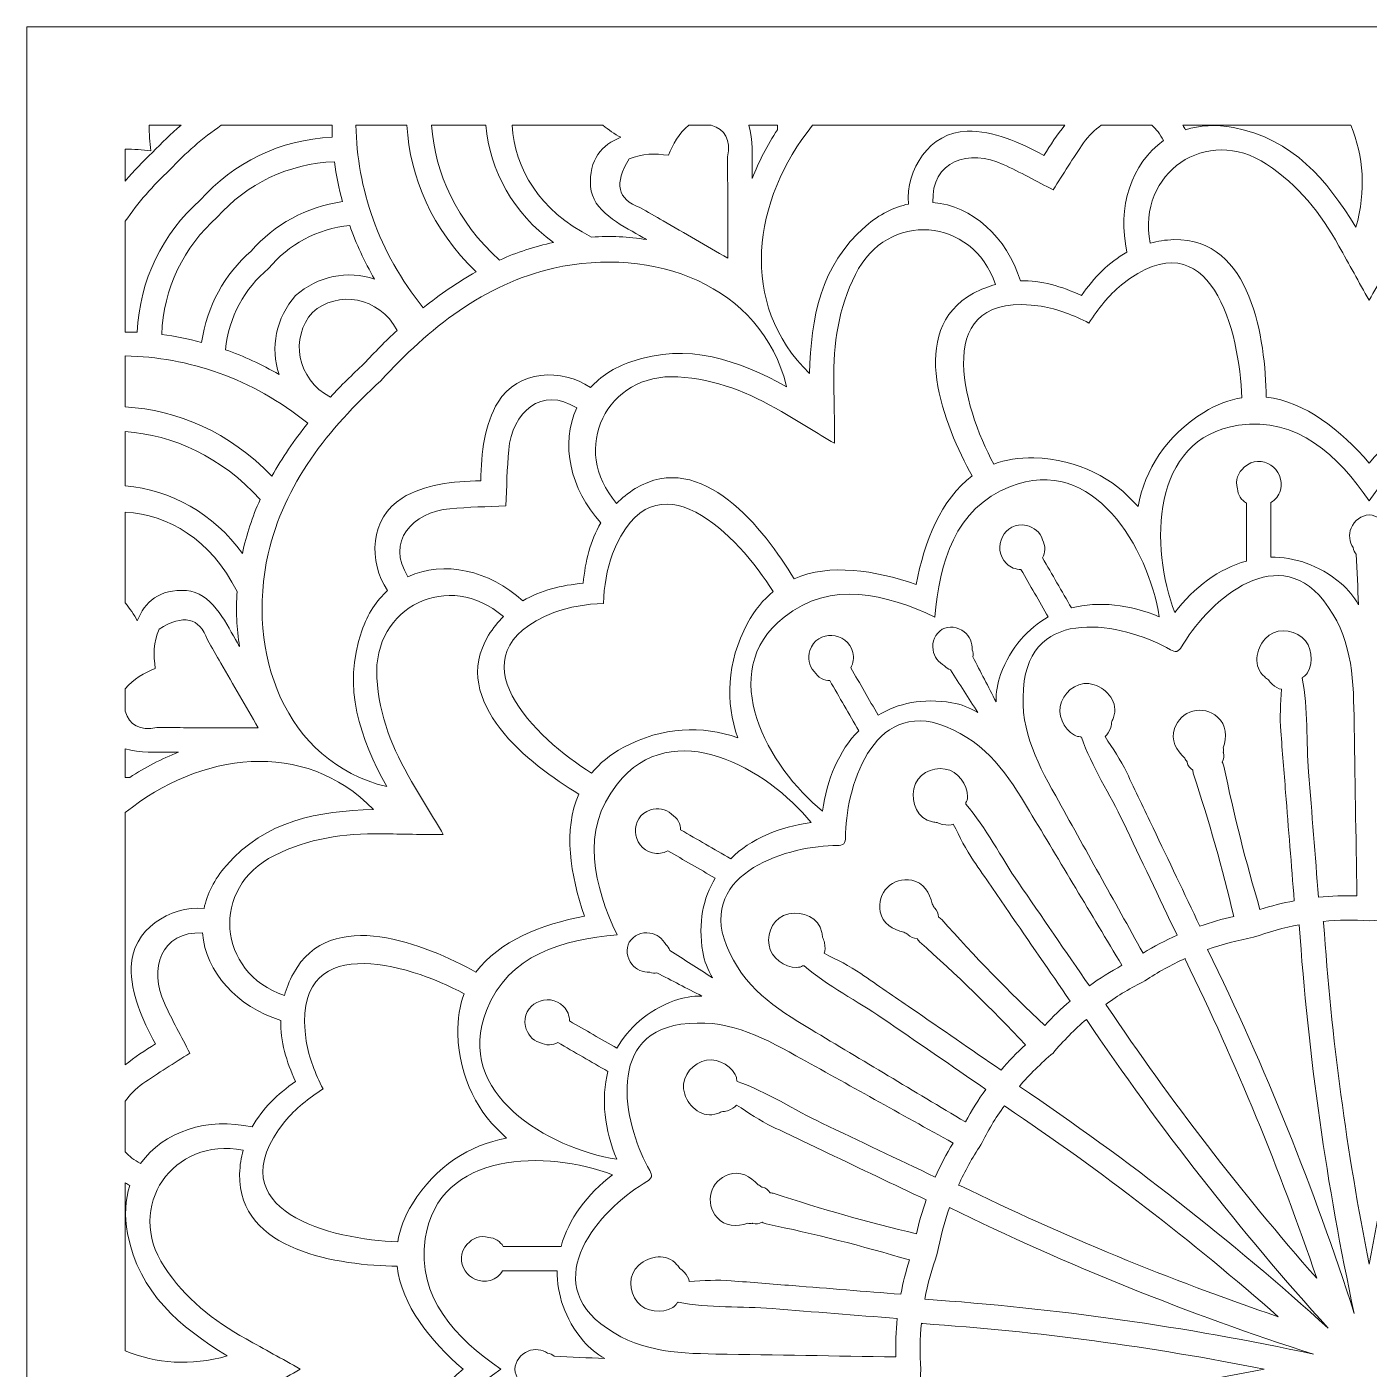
# Model space of a CAD drawing. Extents: x -175 to 692, y -400 to 112.
# Drawn here: x 324.8 to 406.6, y -113.3 to -31.5 of the extents above; entities that cross this region are included whole.
import ezdxf

# ---------------------------------------------------------------- set-up
doc = ezdxf.new("R2010")
doc.units = 0
doc.header["$MEASUREMENT"] = 0
doc.layers.add('Layer 1', color=7, linetype='Continuous', lineweight=0)

msp = doc.modelspace()

# ---------------------------------------------------------------- linework, layer by layer
at = {"layer": 'Layer 1'}
for points, knots in [([(482.316, -31.529), (482.316, -31.529), (479.285, -31.529), (479.285, -31.529), (479.285, -31.529), (468.992, -31.529), (468.992, -31.529), (468.992, -31.529), (467.45, -31.529), (467.45, -31.529), (467.45, -31.529), (464.28, -31.529), (464.28, -31.529), (464.28, -31.529), (462.643, -31.529), (462.643, -31.529), (462.643, -31.529), (459.147, -31.529), (459.147, -31.529), (459.147, -31.529), (456.952, -31.529), (456.952, -31.529), (456.952, -31.529), (444.633, -31.529), (444.633, -31.529), (444.633, -31.529), (442.743, -31.529), (442.743, -31.529), (442.743, -31.529), (439.304, -31.529), (439.304, -31.529), (439.304, -31.529), (437.702, -31.529), (437.702, -31.529), (437.702, -31.529), (434.87, -31.529), (434.87, -31.529), (434.87, -31.529), (430.56, -31.529), (430.56, -31.529), (430.56, -31.529), (413.403, -31.529), (413.403, -31.529), (413.403, -31.529), (410.566, -31.529), (410.566, -31.529), (410.566, -31.529), (410.433, -31.529), (410.433, -31.529), (410.433, -31.529), (408.705, -31.529), (408.705, -31.529), (408.705, -31.529), (404.53, -31.529), (404.53, -31.529), (404.53, -31.529), (402.802, -31.529), (402.802, -31.529), (402.802, -31.529), (402.669, -31.529), (402.669, -31.529), (402.669, -31.529), (399.832, -31.529), (399.832, -31.529), (399.832, -31.529), (382.676, -31.529), (382.676, -31.529), (382.676, -31.529), (378.365, -31.529), (378.365, -31.529), (378.365, -31.529), (375.533, -31.529), (375.533, -31.529), (375.533, -31.529), (373.931, -31.529), (373.931, -31.529), (373.931, -31.529), (370.493, -31.529), (370.493, -31.529), (370.493, -31.529), (368.602, -31.529), (368.602, -31.529), (368.602, -31.529), (356.284, -31.529), (356.284, -31.529), (356.284, -31.529), (354.088, -31.529), (354.088, -31.529), (354.088, -31.529), (350.593, -31.529), (350.593, -31.529), (350.593, -31.529), (348.956, -31.529), (348.956, -31.529), (348.956, -31.529), (345.786, -31.529), (345.786, -31.529), (345.786, -31.529), (344.243, -31.529), (344.243, -31.529), (344.243, -31.529), (333.95, -31.529), (333.95, -31.529), (333.95, -31.529), (330.919, -31.529), (330.919, -31.529), (330.919, -31.529), (324.823, -31.529), (324.823, -31.529), (324.823, -31.529), (324.823, -37.625), (324.823, -37.625), (324.823, -37.625), (324.823, -40.656), (324.823, -40.656), (324.823, -40.656), (324.823, -50.949), (324.823, -50.949), (324.823, -50.949), (324.823, -52.492), (324.823, -52.492), (324.823, -52.492), (324.823, -55.661), (324.823, -55.661), (324.823, -55.661), (324.823, -57.299), (324.823, -57.299), (324.823, -57.299), (324.823, -60.794), (324.823, -60.794), (324.823, -60.794), (324.823, -62.99), (324.823, -62.99), (324.823, -62.99), (324.823, -75.308), (324.823, -75.308), (324.823, -75.308), (324.823, -77.199), (324.823, -77.199), (324.823, -77.199), (324.823, -80.637), (324.823, -80.637), (324.823, -80.637), (324.823, -82.239), (324.823, -82.239), (324.823, -82.239), (324.823, -85.071), (324.823, -85.071), (324.823, -85.071), (324.823, -89.382), (324.823, -89.382), (324.823, -89.382), (324.823, -106.538), (324.823, -106.538), (324.823, -106.538), (324.823, -109.375), (324.823, -109.375), (324.823, -109.375), (324.823, -109.508), (324.823, -109.508), (324.823, -109.508), (324.823, -111.236), (324.823, -111.236), (324.823, -111.236), (324.823, -115.411), (324.823, -115.411), (324.823, -115.411), (324.823, -117.139), (324.823, -117.139), (324.823, -117.139), (324.823, -117.272), (324.823, -117.272), (324.823, -117.272), (324.823, -120.109), (324.823, -120.109), (324.823, -120.109), (324.823, -137.266), (324.823, -137.266), (324.823, -137.266), (324.823, -141.576), (324.823, -141.576), (324.823, -141.576), (324.823, -144.408), (324.823, -144.408), (324.823, -144.408), (324.823, -146.01), (324.823, -146.01), (324.823, -146.01), (324.823, -149.449), (324.823, -149.449), (324.823, -149.449), (324.823, -151.339), (324.823, -151.339), (324.823, -151.339), (324.823, -163.657), (324.823, -163.657), (324.823, -163.657), (324.823, -165.853), (324.823, -165.853), (324.823, -165.853), (324.823, -169.348), (324.823, -169.348), (324.823, -169.348), (324.823, -170.986), (324.823, -170.986), (324.823, -170.986), (324.823, -174.155), (324.823, -174.155), (324.823, -174.155), (324.823, -175.698), (324.823, -175.698), (324.823, -175.698), (324.823, -185.991), (324.823, -185.991), (324.823, -185.991), (324.823, -189.022), (324.823, -189.022), (324.823, -189.022), (324.823, -195.119), (324.823, -195.119), (324.823, -195.119), (330.919, -195.119), (330.919, -195.119), (330.919, -195.119), (333.95, -195.119), (333.95, -195.119), (333.95, -195.119), (344.243, -195.119), (344.243, -195.119), (344.243, -195.119), (345.786, -195.119), (345.786, -195.119), (345.786, -195.119), (348.956, -195.119), (348.956, -195.119), (348.956, -195.119), (350.593, -195.119), (350.593, -195.119), (350.593, -195.119), (354.088, -195.119), (354.088, -195.119), (354.088, -195.119), (356.284, -195.119), (356.284, -195.119), (356.284, -195.119), (368.602, -195.119), (368.602, -195.119), (368.602, -195.119), (370.493, -195.119), (370.493, -195.119), (370.493, -195.119), (373.931, -195.119), (373.931, -195.119), (373.931, -195.119), (375.533, -195.119), (375.533, -195.119), (375.533, -195.119), (378.365, -195.119), (378.365, -195.119), (378.365, -195.119), (382.676, -195.119), (382.676, -195.119), (382.676, -195.119), (399.832, -195.119), (399.832, -195.119), (399.832, -195.119), (402.669, -195.119), (402.669, -195.119), (402.669, -195.119), (402.802, -195.119), (402.802, -195.119), (402.802, -195.119), (404.53, -195.119), (404.53, -195.119), (404.53, -195.119), (408.705, -195.119), (408.705, -195.119), (408.705, -195.119), (410.433, -195.119), (410.433, -195.119), (410.433, -195.119), (410.566, -195.119), (410.566, -195.119), (410.566, -195.119), (413.403, -195.119), (413.403, -195.119), (413.403, -195.119), (430.559, -195.119), (430.559, -195.119), (430.559, -195.119), (434.87, -195.119), (434.87, -195.119), (434.87, -195.119), (437.702, -195.119), (437.702, -195.119), (437.702, -195.119), (439.304, -195.119), (439.304, -195.119), (439.304, -195.119), (442.743, -195.119), (442.743, -195.119), (442.743, -195.119), (444.633, -195.119), (444.633, -195.119), (444.633, -195.119), (456.952, -195.119), (456.952, -195.119), (456.952, -195.119), (459.147, -195.119), (459.147, -195.119), (459.147, -195.119), (462.643, -195.119), (462.643, -195.119), (462.643, -195.119), (464.28, -195.119), (464.28, -195.119), (464.28, -195.119), (467.45, -195.119), (467.45, -195.119), (467.45, -195.119), (468.992, -195.119), (468.992, -195.119), (468.992, -195.119), (479.285, -195.119), (479.285, -195.119), (479.285, -195.119), (482.316, -195.119), (482.316, -195.119), (482.316, -195.119), (488.413, -195.119), (488.413, -195.119), (488.413, -195.119), (488.413, -189.022), (488.413, -189.022), (488.413, -189.022), (488.413, -185.991), (488.413, -185.991), (488.413, -185.991), (488.413, -175.698), (488.413, -175.698), (488.413, -175.698), (488.413, -174.155), (488.413, -174.155), (488.413, -174.155), (488.413, -170.986), (488.413, -170.986), (488.413, -170.986), (488.413, -169.348), (488.413, -169.348), (488.413, -169.348), (488.413, -165.853), (488.413, -165.853), (488.413, -165.853), (488.413, -163.657), (488.413, -163.657), (488.413, -163.657), (488.413, -151.339), (488.413, -151.339), (488.413, -151.339), (488.413, -149.449), (488.413, -149.449), (488.413, -149.449), (488.413, -146.01), (488.413, -146.01), (488.413, -146.01), (488.413, -144.408), (488.413, -144.408), (488.413, -144.408), (488.413, -141.576), (488.413, -141.576), (488.413, -141.576), (488.413, -137.266), (488.413, -137.266), (488.413, -137.266), (488.413, -120.109), (488.413, -120.109), (488.413, -120.109), (488.413, -117.272), (488.413, -117.272), (488.413, -117.272), (488.413, -117.139), (488.413, -117.139), (488.413, -117.139), (488.413, -115.411), (488.413, -115.411), (488.413, -115.411), (488.413, -111.236), (488.413, -111.236), (488.413, -111.236), (488.413, -109.508), (488.413, -109.508), (488.413, -109.508), (488.413, -109.375), (488.413, -109.375), (488.413, -109.375), (488.413, -106.538), (488.413, -106.538), (488.413, -106.538), (488.413, -89.382), (488.413, -89.382), (488.413, -89.382), (488.413, -85.071), (488.413, -85.071), (488.413, -85.071), (488.413, -82.239), (488.413, -82.239), (488.413, -82.239), (488.413, -80.637), (488.413, -80.637), (488.413, -80.637), (488.413, -77.199), (488.413, -77.199), (488.413, -77.199), (488.413, -75.308), (488.413, -75.308), (488.413, -75.308), (488.413, -62.99), (488.413, -62.99), (488.413, -62.99), (488.413, -60.794), (488.413, -60.794), (488.413, -60.794), (488.413, -57.299), (488.413, -57.299), (488.413, -57.299), (488.413, -55.661), (488.413, -55.661), (488.413, -55.661), (488.413, -52.492), (488.413, -52.492), (488.413, -52.492), (488.413, -50.949), (488.413, -50.949), (488.413, -50.949), (488.413, -40.656), (488.413, -40.656), (488.413, -40.656), (488.413, -37.625), (488.413, -37.625), (488.413, -37.625), (488.413, -31.529), (488.413, -31.529), (488.413, -31.529), (482.316, -31.529), (482.316, -31.529)], [0, 0, 0, 0, 1, 1, 1, 2, 2, 2, 3, 3, 3, 4, 4, 4, 5, 5, 5, 6, 6, 6, 7, 7, 7, 8, 8, 8, 9, 9, 9, 10, 10, 10, 11, 11, 11, 12, 12, 12, 13, 13, 13, 14, 14, 14, 15, 15, 15, 16, 16, 16, 17, 17, 17, 18, 18, 18, 19, 19, 19, 20, 20, 20, 21, 21, 21, 22, 22, 22, 23, 23, 23, 24, 24, 24, 25, 25, 25, 26, 26, 26, 27, 27, 27, 28, 28, 28, 29, 29, 29, 30, 30, 30, 31, 31, 31, 32, 32, 32, 33, 33, 33, 34, 34, 34, 35, 35, 35, 36, 36, 36, 37, 37, 37, 38, 38, 38, 39, 39, 39, 40, 40, 40, 41, 41, 41, 42, 42, 42, 43, 43, 43, 44, 44, 44, 45, 45, 45, 46, 46, 46, 47, 47, 47, 48, 48, 48, 49, 49, 49, 50, 50, 50, 51, 51, 51, 52, 52, 52, 53, 53, 53, 54, 54, 54, 55, 55, 55, 56, 56, 56, 57, 57, 57, 58, 58, 58, 59, 59, 59, 60, 60, 60, 61, 61, 61, 62, 62, 62, 63, 63, 63, 64, 64, 64, 65, 65, 65, 66, 66, 66, 67, 67, 67, 68, 68, 68, 69, 69, 69, 70, 70, 70, 71, 71, 71, 72, 72, 72, 73, 73, 73, 74, 74, 74, 75, 75, 75, 76, 76, 76, 77, 77, 77, 78, 78, 78, 79, 79, 79, 80, 80, 80, 81, 81, 81, 82, 82, 82, 83, 83, 83, 84, 84, 84, 85, 85, 85, 86, 86, 86, 87, 87, 87, 88, 88, 88, 89, 89, 89, 90, 90, 90, 91, 91, 91, 92, 92, 92, 93, 93, 93, 94, 94, 94, 95, 95, 95, 96, 96, 96, 97, 97, 97, 98, 98, 98, 99, 99, 99, 100, 100, 100, 101, 101, 101, 102, 102, 102, 103, 103, 103, 104, 104, 104, 105, 105, 105, 106, 106, 106, 107, 107, 107, 108, 108, 108, 109, 109, 109, 110, 110, 110, 111, 111, 111, 112, 112, 112, 113, 113, 113, 114, 114, 114, 115, 115, 115, 116, 116, 116, 117, 117, 117, 118, 118, 118, 119, 119, 119, 120, 120, 120, 121, 121, 121, 122, 122, 122, 123, 123, 123, 124, 124, 124, 125, 125, 125, 126, 126, 126, 127, 127, 127, 128, 128, 128, 129, 129, 129, 130, 130, 130, 131, 131, 131, 132, 132, 132, 133, 133, 133, 134, 134, 134, 135, 135, 135, 136, 136, 136, 137, 137, 137, 138, 138, 138, 139, 139, 139, 140, 140, 140, 141, 141, 141, 142, 142, 142, 143, 143, 143, 144, 144, 144, 145, 145, 145, 146, 146, 146, 147, 147, 147, 148, 148, 148, 148]), ([(332.38, -39.086), (332.38, -39.086), (332.38, -39.086), (332.38, -39.086), (332.307, -38.56), (332.275, -38.041), (332.272, -37.529), (332.272, -37.529), (334.219, -37.529), (334.219, -37.529), (333.611, -38.047), (333.024, -38.591), (332.481, -39.186), (331.885, -39.73), (331.341, -40.317), (330.823, -40.925), (330.823, -40.925), (330.823, -38.978), (330.823, -38.978), (331.335, -38.981), (331.854, -39.013), (332.38, -39.086)], [0, 0, 0, 0, 1, 1, 1, 2, 2, 2, 3, 3, 3, 4, 4, 4, 5, 5, 5, 6, 6, 6, 7, 7, 7, 7]), ([(330.823, -43.379), (331.599, -42.238), (332.505, -41.187), (333.542, -40.248), (333.542, -40.248), (333.542, -40.248), (333.542, -40.248), (334.481, -39.211), (335.532, -38.305), (336.673, -37.529), (336.673, -37.529), (343.425, -37.529), (343.425, -37.529), (343.43, -37.772), (343.42, -38.014), (343.433, -38.258), (340.251, -38.397), (337.399, -39.806), (335.387, -42.093), (333.1, -44.105), (331.691, -46.957), (331.552, -50.139), (331.308, -50.126), (331.066, -50.136), (330.823, -50.131), (330.823, -50.131), (330.823, -43.379), (330.823, -43.379)], [0, 0, 0, 0, 1, 1, 1, 2, 2, 2, 3, 3, 3, 4, 4, 4, 5, 5, 5, 6, 6, 6, 7, 7, 7, 8, 8, 8, 9, 9, 9, 9]), ([(347.979, -37.529), (348.176, -40.694), (349.5, -43.866), (352.2, -46.456), (351.072, -47.083), (350.003, -47.827), (348.982, -48.648), (346.235, -45.253), (344.943, -41.357), (344.874, -37.529), (344.874, -37.529), (347.979, -37.529), (347.979, -37.529)], [0, 0, 0, 0, 1, 1, 1, 2, 2, 2, 3, 3, 3, 4, 4, 4, 4]), ([(352.788, -37.529), (353.039, -40.317), (354.465, -42.892), (356.907, -44.663), (355.768, -44.91), (354.675, -45.273), (353.63, -45.743), (351, -43.374), (349.703, -40.446), (349.486, -37.529), (349.486, -37.529), (352.788, -37.529), (352.788, -37.529)], [0, 0, 0, 0, 1, 1, 1, 2, 2, 2, 3, 3, 3, 4, 4, 4, 4]), ([(359.931, -37.529), (360.267, -37.809), (360.625, -38.059), (361.021, -38.257), (359.873, -38.703), (359.058, -39.604), (359.173, -41.259), (359.276, -42.752), (361.036, -43.597), (362.147, -44.239), (362.291, -44.323), (362.436, -44.406), (362.58, -44.49), (361.489, -44.315), (360.366, -44.267), (359.239, -44.335), (356.012, -42.719), (354.568, -40.144), (354.393, -37.529), (354.393, -37.529), (359.931, -37.529), (359.931, -37.529)], [0, 0, 0, 0, 1, 1, 1, 2, 2, 2, 3, 3, 3, 4, 4, 4, 5, 5, 5, 6, 6, 6, 7, 7, 7, 7]), ([(363.913, -39.357), (363.913, -39.357), (363.913, -39.357), (363.913, -39.357), (364.19, -38.666), (364.548, -38.031), (365.158, -37.529), (365.158, -37.529), (366.528, -37.529), (366.528, -37.529), (367.382, -37.781), (367.721, -38.414), (367.527, -39.441), (367.527, -39.987), (367.527, -40.534), (367.528, -41.08), (367.529, -42.595), (367.53, -44.109), (367.531, -45.624), (366.22, -44.865), (364.909, -44.107), (363.598, -43.349), (363.125, -43.076), (362.652, -42.802), (362.179, -42.528), (360.809, -42.049), (360.592, -41.067), (361.527, -39.581), (362.33, -39.228), (363.116, -39.243), (363.913, -39.357)], [0, 0, 0, 0, 1, 1, 1, 2, 2, 2, 3, 3, 3, 4, 4, 4, 5, 5, 5, 6, 6, 6, 7, 7, 7, 8, 8, 8, 9, 9, 9, 10, 10, 10, 10]), ([(388.077, -37.529), (387.613, -38.098), (387.193, -38.724), (386.801, -39.368), (386.801, -39.368), (386.801, -39.368), (386.801, -39.368), (385.297, -38.545), (383.714, -37.849), (382.123, -37.887), (379.822, -37.941), (378.382, -40.231), (378.543, -42.324), (377.668, -42.517), (376.785, -42.942), (375.943, -43.672), (373.158, -46.084), (372.611, -49.286), (372.521, -52.652), (368.136, -48.427), (369.054, -42.046), (372.696, -37.529), (372.696, -37.529), (388.077, -37.529), (388.077, -37.529)], [0, 0, 0, 0, 1, 1, 1, 2, 2, 2, 3, 3, 3, 4, 4, 4, 5, 5, 5, 6, 6, 6, 7, 7, 7, 8, 8, 8, 8]), ([(370.562, -37.798), (369.939, -38.74), (369.419, -39.737), (369.025, -40.769), (369.024, -40.602), (369.024, -40.435), (369.024, -40.268), (369.024, -39.47), (369.08, -38.414), (368.824, -37.529), (368.824, -37.529), (370.561, -37.529), (370.561, -37.529), (370.557, -37.621), (370.567, -37.704), (370.562, -37.798)], [0, 0, 0, 0, 1, 1, 1, 2, 2, 2, 3, 3, 3, 4, 4, 4, 5, 5, 5, 5]), ([(387.363, -41.466), (387.966, -40.497), (388.571, -39.53), (389.22, -38.598), (389.525, -38.16), (389.891, -37.8), (390.286, -37.529), (390.286, -37.529), (393.377, -37.529), (393.377, -37.529), (393.643, -37.76), (393.885, -38.065), (394.087, -38.459), (392.126, -39.833), (391.251, -42.556), (391.86, -45.255), (390.74, -45.876), (389.863, -46.817), (389.087, -47.899), (389.087, -47.899), (389.087, -47.899), (389.087, -47.899), (387.875, -47.35), (386.644, -46.973), (385.364, -46.996), (384.542, -44.354), (382.423, -42.433), (380.037, -42.224), (379.911, -39.696), (382.257, -38.94), (384.321, -39.91), (385.35, -40.394), (386.358, -40.93), (387.364, -41.468), (387.364, -41.468), (387.363, -41.466), (387.363, -41.466)], [0, 0, 0, 0, 1, 1, 1, 2, 2, 2, 3, 3, 3, 4, 4, 4, 5, 5, 5, 6, 6, 6, 7, 7, 7, 8, 8, 8, 9, 9, 9, 10, 10, 10, 11, 11, 11, 12, 12, 12, 12]), ([(419.957, -44.701), (419.51, -44.589), (419.039, -44.509), (418.517, -44.496), (413.774, -44.378), (412.95, -50.61), (412.884, -54.095), (410.516, -54.361), (408.362, -56.098), (406.618, -58.113), (404.873, -56.098), (402.72, -54.361), (400.351, -54.095), (400.285, -50.61), (399.462, -44.378), (394.719, -44.496), (394.197, -44.509), (393.726, -44.589), (393.279, -44.701), (392.44, -40.424), (396.722, -37.486), (400.372, -39.897), (402.296, -41.168), (403.66, -42.886), (404.778, -44.886), (405.398, -45.994), (405.989, -47.1), (406.618, -48.176), (407.246, -47.1), (407.838, -45.994), (408.457, -44.886), (409.575, -42.886), (410.939, -41.168), (412.863, -39.897), (416.514, -37.486), (420.796, -40.424), (419.957, -44.701)], [0, 0, 0, 0, 1, 1, 1, 2, 2, 2, 3, 3, 3, 4, 4, 4, 5, 5, 5, 6, 6, 6, 7, 7, 7, 8, 8, 8, 9, 9, 9, 10, 10, 10, 11, 11, 11, 12, 12, 12, 12]), ([(405.502, -37.529), (406.266, -39.407), (406.453, -41.514), (405.811, -43.739), (404.05, -40.867), (401.977, -38.363), (398.357, -37.666), (397.262, -37.455), (396.286, -37.528), (395.431, -37.799), (395.386, -37.704), (395.321, -37.62), (395.269, -37.529), (395.269, -37.529), (405.502, -37.529), (405.502, -37.529)], [0, 0, 0, 0, 1, 1, 1, 2, 2, 2, 3, 3, 3, 4, 4, 4, 5, 5, 5, 5]), ([(336.43, -43.136), (336.43, -43.136), (336.43, -43.136), (336.43, -43.136), (338.202, -41.092), (340.763, -39.856), (343.569, -39.75), (343.677, -40.561), (343.841, -41.37), (344.055, -42.175), (341.849, -42.492), (339.893, -43.58), (338.492, -45.198), (336.874, -46.599), (335.787, -48.555), (335.469, -50.76), (334.665, -50.547), (333.855, -50.383), (333.044, -50.275), (333.15, -47.469), (334.386, -44.908), (336.43, -43.136)], [0, 0, 0, 0, 1, 1, 1, 2, 2, 2, 3, 3, 3, 4, 4, 4, 5, 5, 5, 6, 6, 6, 7, 7, 7, 7]), ([(373.992, -53.135), (373.96, -50.844), (374.282, -48.675), (375.313, -46.612), (377.269, -42.698), (382.446, -43.102), (383.858, -47.225), (383.415, -47.352), (382.967, -47.518), (382.508, -47.767), (378.342, -50.037), (380.745, -55.846), (382.43, -58.896), (380.512, -60.311), (379.515, -62.892), (379.013, -65.51), (376.495, -64.637), (373.762, -64.21), (371.578, -65.162), (369.777, -62.177), (365.944, -57.195), (361.899, -59.666), (361.453, -59.939), (361.086, -60.244), (360.755, -60.564), (357.889, -57.28), (360.129, -52.594), (364.496, -52.857), (366.798, -52.996), (368.838, -53.802), (370.806, -54.974), (371.896, -55.624), (372.962, -56.286), (374.044, -56.904), (374.05, -55.658), (374.009, -54.404), (373.992, -53.135)], [0, 0, 0, 0, 1, 1, 1, 2, 2, 2, 3, 3, 3, 4, 4, 4, 5, 5, 5, 6, 6, 6, 7, 7, 7, 8, 8, 8, 9, 9, 9, 10, 10, 10, 11, 11, 11, 12, 12, 12, 12]), ([(396.541, -55.02), (394.208, -56.468), (392.968, -58.506), (392.534, -60.763), (391.03, -59.025), (388.937, -57.88), (386.192, -57.793), (385.27, -57.764), (384.46, -57.907), (383.744, -58.179), (381.87, -54.713), (379.763, -47.506), (386.64, -48.558), (387.658, -48.713), (388.61, -49.104), (389.538, -49.582), (389.538, -49.582), (389.54, -49.59), (389.54, -49.59), (390.106, -48.711), (390.731, -47.891), (391.536, -47.246), (396.966, -42.897), (398.744, -50.192), (398.855, -54.13), (398.098, -54.253), (397.325, -54.533), (396.541, -55.02)], [0, 0, 0, 0, 1, 1, 1, 2, 2, 2, 3, 3, 3, 4, 4, 4, 5, 5, 5, 6, 6, 6, 7, 7, 7, 8, 8, 8, 9, 9, 9, 9]), ([(340.201, -52.713), (339.13, -52.101), (338.034, -51.595), (336.918, -51.203), (337.123, -49.219), (338.089, -47.473), (339.55, -46.256), (339.55, -46.256), (339.55, -46.256), (339.55, -46.256), (340.767, -44.795), (342.513, -43.829), (344.498, -43.624), (344.889, -44.739), (345.395, -45.836), (346.008, -46.907), (344.386, -46.344), (342.525, -46.715), (341.203, -47.909), (340.01, -49.231), (339.638, -51.091), (340.201, -52.713)], [0, 0, 0, 0, 1, 1, 1, 2, 2, 2, 3, 3, 3, 4, 4, 4, 5, 5, 5, 6, 6, 6, 7, 7, 7, 7]), ([(346.392, -53.098), (349.295, -49.91), (352.722, -47.187), (356.926, -46.238), (362.949, -44.879), (369.569, -47.2), (371.123, -53.459), (368.163, -51.855), (365.117, -50.727), (361.635, -51.933), (360.582, -52.297), (359.772, -52.849), (359.168, -53.51), (357.436, -52.324), (354.733, -52.426), (353.535, -54.392), (352.707, -55.751), (352.518, -57.47), (352.479, -59.184), (350.764, -59.224), (349.045, -59.413), (347.686, -60.241), (345.721, -61.439), (345.618, -64.142), (346.805, -65.873), (346.143, -66.478), (345.591, -67.288), (345.227, -68.341), (344.021, -71.823), (345.149, -74.869), (346.754, -77.829), (340.495, -76.275), (338.173, -69.655), (339.532, -63.632), (340.481, -59.428), (343.204, -56.001), (346.392, -53.098)], [0, 0, 0, 0, 1, 1, 1, 2, 2, 2, 3, 3, 3, 4, 4, 4, 5, 5, 5, 6, 6, 6, 7, 7, 7, 8, 8, 8, 9, 9, 9, 10, 10, 10, 11, 11, 11, 12, 12, 12, 12]), ([(342.222, -48.928), (343.751, -47.568), (346.304, -47.958), (347.38, -50.026), (346.68, -50.676), (346.008, -51.36), (345.359, -52.065), (345.359, -52.065), (345.359, -52.065), (345.359, -52.065), (344.655, -52.714), (343.97, -53.386), (343.32, -54.085), (341.252, -53.01), (340.862, -50.457), (342.222, -48.928)], [0, 0, 0, 0, 1, 1, 1, 2, 2, 2, 3, 3, 3, 4, 4, 4, 5, 5, 5, 5]), ([(341.942, -55.688), (341.121, -56.709), (340.377, -57.778), (339.751, -58.906), (337.16, -56.206), (333.988, -54.882), (330.823, -54.685), (330.823, -54.685), (330.823, -51.58), (330.823, -51.58), (334.651, -51.649), (338.547, -52.941), (341.942, -55.688)], [0, 0, 0, 0, 1, 1, 1, 2, 2, 2, 3, 3, 3, 4, 4, 4, 4]), ([(359.803, -61.754), (359.143, -62.851), (358.854, -64.105), (358.723, -65.429), (357.399, -65.56), (356.145, -65.849), (355.048, -66.509), (353.015, -64.632), (350.219, -64.028), (348.048, -65.039), (346.675, -62.914), (348.329, -61.086), (350.602, -60.894), (351.734, -60.798), (352.875, -60.759), (354.016, -60.722), (354.016, -60.722), (354.016, -60.722), (354.016, -60.722), (354.053, -59.581), (354.093, -58.44), (354.188, -57.308), (354.38, -55.035), (356.208, -53.381), (358.333, -54.754), (357.322, -56.925), (357.926, -59.721), (359.803, -61.754)], [0, 0, 0, 0, 1, 1, 1, 2, 2, 2, 3, 3, 3, 4, 4, 4, 5, 5, 5, 6, 6, 6, 7, 7, 7, 8, 8, 8, 9, 9, 9, 9]), ([(414.579, -55.809), (419.969, -56.607), (419.973, -63.262), (418.461, -67.225), (417.281, -65.677), (415.76, -64.541), (414.101, -64.078), (414.101, -62.903), (414.101, -61.729), (414.101, -60.554), (414.242, -60.464), (414.373, -60.353), (414.474, -60.196), (414.582, -60.028), (414.627, -59.85), (414.645, -59.671), (414.812, -59.165), (414.589, -58.688), (414.238, -58.364), (413.217, -57.421), (411.672, -58.484), (412.025, -59.769), (412.115, -60.098), (412.335, -60.348), (412.604, -60.519), (412.604, -61.631), (412.604, -62.742), (412.604, -63.854), (411.19, -63.823), (409.728, -64.293), (408.329, -65.444), (407.888, -65.807), (407.544, -66.258), (407.263, -66.756), (407.309, -65.722), (407.356, -64.688), (407.402, -63.655), (407.5, -63.551), (407.562, -63.42), (407.591, -63.264), (407.812, -62.917), (407.875, -62.47), (407.718, -62.077), (407.525, -61.594), (407.092, -61.296), (406.618, -61.267), (406.143, -61.296), (405.711, -61.594), (405.518, -62.077), (405.36, -62.47), (405.423, -62.917), (405.644, -63.264), (405.673, -63.42), (405.735, -63.551), (405.833, -63.655), (405.88, -64.688), (405.926, -65.722), (405.973, -66.756), (405.691, -66.258), (405.348, -65.807), (404.907, -65.444), (403.508, -64.293), (402.045, -63.823), (400.631, -63.854), (400.631, -62.742), (400.631, -61.631), (400.631, -60.519), (400.9, -60.348), (401.12, -60.098), (401.211, -59.769), (401.563, -58.484), (400.018, -57.421), (398.998, -58.364), (398.646, -58.688), (398.423, -59.165), (398.59, -59.671), (398.609, -59.85), (398.653, -60.028), (398.762, -60.196), (398.863, -60.353), (398.994, -60.464), (399.134, -60.554), (399.134, -61.729), (399.134, -62.903), (399.134, -64.078), (397.476, -64.541), (395.954, -65.677), (394.774, -67.225), (393.262, -63.262), (393.266, -56.607), (398.657, -55.809), (402.278, -55.273), (404.728, -57.688), (406.618, -60.409), (408.507, -57.688), (410.957, -55.273), (414.579, -55.809)], [0, 0, 0, 0, 1, 1, 1, 2, 2, 2, 3, 3, 3, 4, 4, 4, 5, 5, 5, 6, 6, 6, 7, 7, 7, 8, 8, 8, 9, 9, 9, 10, 10, 10, 11, 11, 11, 12, 12, 12, 13, 13, 13, 14, 14, 14, 15, 15, 15, 16, 16, 16, 17, 17, 17, 18, 18, 18, 19, 19, 19, 20, 20, 20, 21, 21, 21, 22, 22, 22, 23, 23, 23, 24, 24, 24, 25, 25, 25, 26, 26, 26, 27, 27, 27, 28, 28, 28, 29, 29, 29, 30, 30, 30, 31, 31, 31, 32, 32, 32, 32]), ([(330.823, -56.192), (333.74, -56.409), (336.668, -57.705), (339.037, -60.336), (338.567, -61.381), (338.204, -62.474), (337.957, -63.613), (336.187, -61.171), (333.611, -59.745), (330.823, -59.494), (330.823, -59.494), (330.823, -56.192), (330.823, -56.192)], [0, 0, 0, 0, 1, 1, 1, 2, 2, 2, 3, 3, 3, 4, 4, 4, 4]), ([(368.739, -67.87), (367.443, -70.29), (367.388, -72.675), (368.141, -74.847), (365.969, -74.094), (363.584, -74.149), (361.164, -75.445), (360.35, -75.881), (359.721, -76.41), (359.236, -77.004), (355.881, -74.939), (350.453, -69.751), (356.934, -67.224), (357.893, -66.849), (358.913, -66.712), (359.956, -66.661), (360.006, -65.619), (360.143, -64.599), (360.518, -63.639), (363.046, -57.158), (368.233, -62.587), (370.298, -65.942), (369.704, -66.426), (369.175, -67.056), (368.739, -67.87)], [0, 0, 0, 0, 1, 1, 1, 2, 2, 2, 3, 3, 3, 4, 4, 4, 5, 5, 5, 6, 6, 6, 7, 7, 7, 8, 8, 8, 8]), ([(384.755, -59.534), (389.822, -57.53), (393.155, -63.292), (393.828, -67.48), (392.031, -66.729), (390.144, -66.505), (388.476, -66.934), (387.888, -65.917), (387.301, -64.9), (386.714, -63.882), (386.791, -63.734), (386.849, -63.573), (386.858, -63.386), (386.869, -63.161), (386.805, -62.965), (386.713, -62.786), (386.582, -62.307), (386.183, -62.017), (385.737, -61.917), (384.382, -61.611), (383.576, -63.304), (384.523, -64.24), (384.766, -64.48), (385.081, -64.586), (385.4, -64.6), (385.956, -65.563), (386.512, -66.525), (387.067, -67.488), (385.827, -68.168), (384.796, -69.307), (384.16, -71.003), (383.96, -71.534), (383.882, -72.092), (383.886, -72.66), (383.412, -71.746), (382.937, -70.831), (382.463, -69.917), (382.495, -69.778), (382.484, -69.634), (382.431, -69.484), (382.449, -69.073), (382.28, -68.654), (381.947, -68.392), (381.538, -68.071), (381.015, -68.029), (380.589, -68.241), (380.193, -68.503), (379.967, -68.978), (380.041, -69.492), (380.102, -69.912), (380.38, -70.268), (380.745, -70.457), (380.848, -70.578), (380.967, -70.66), (381.104, -70.702), (381.659, -71.57), (382.213, -72.438), (382.768, -73.306), (382.278, -73.019), (381.756, -72.807), (381.196, -72.714), (379.409, -72.417), (377.907, -72.741), (376.698, -73.475), (376.142, -72.512), (375.587, -71.549), (375.031, -70.587), (375.178, -70.304), (375.244, -69.978), (375.158, -69.647), (374.821, -68.359), (372.951, -68.211), (372.539, -69.537), (372.403, -69.973), (372.454, -70.464), (372.803, -70.817), (372.912, -70.986), (373.05, -71.139), (373.25, -71.242), (373.417, -71.328), (373.585, -71.358), (373.752, -71.366), (374.339, -72.383), (374.927, -73.4), (375.514, -74.417), (374.309, -75.648), (373.559, -77.394), (373.311, -79.325), (370.021, -76.649), (366.697, -70.881), (370.966, -67.495), (373.834, -65.22), (377.163, -66.087), (380.16, -67.498), (380.437, -64.197), (381.35, -60.881), (384.755, -59.534)], [0, 0, 0, 0, 1, 1, 1, 2, 2, 2, 3, 3, 3, 4, 4, 4, 5, 5, 5, 6, 6, 6, 7, 7, 7, 8, 8, 8, 9, 9, 9, 10, 10, 10, 11, 11, 11, 12, 12, 12, 13, 13, 13, 14, 14, 14, 15, 15, 15, 16, 16, 16, 17, 17, 17, 18, 18, 18, 19, 19, 19, 20, 20, 20, 21, 21, 21, 22, 22, 22, 23, 23, 23, 24, 24, 24, 25, 25, 25, 26, 26, 26, 27, 27, 27, 28, 28, 28, 29, 29, 29, 30, 30, 30, 31, 31, 31, 32, 32, 32, 32]), ([(337.629, -65.944), (337.561, -67.072), (337.609, -68.195), (337.784, -69.286), (337.7, -69.142), (337.617, -68.997), (337.533, -68.853), (336.891, -67.742), (336.046, -65.982), (334.553, -65.879), (332.898, -65.764), (331.997, -66.578), (331.552, -67.727), (331.353, -67.331), (331.103, -66.973), (330.823, -66.637), (330.823, -66.637), (330.823, -61.099), (330.823, -61.099), (333.438, -61.274), (336.013, -62.718), (337.629, -65.944)], [0, 0, 0, 0, 1, 1, 1, 2, 2, 2, 3, 3, 3, 4, 4, 4, 5, 5, 5, 6, 6, 6, 7, 7, 7, 7]), ([(403.532, -84.57), (403.33, -82.025), (403.128, -79.481), (402.926, -76.936), (402.786, -75.166), (402.904, -73.046), (402.544, -71.213), (402.563, -71.189), (402.584, -71.167), (402.599, -71.142), (402.694, -71.084), (402.782, -71.006), (402.853, -70.89), (403.246, -70.241), (403.15, -69.23), (402.529, -68.735), (401.863, -68.205), (400.888, -68.147), (400.275, -68.826), (399.701, -69.462), (399.532, -70.525), (400.253, -71.142), (400.326, -71.204), (400.402, -71.261), (400.481, -71.313), (400.548, -71.406), (400.616, -71.499), (400.706, -71.583), (400.901, -71.766), (401.093, -71.861), (401.278, -71.896), (401.23, -72.751), (401.166, -73.621), (401.232, -74.445), (401.331, -75.691), (401.429, -76.936), (401.528, -78.182), (401.703, -80.384), (401.878, -82.586), (402.052, -84.787), (401.351, -84.918), (400.656, -85.095), (399.965, -85.307), (399.104, -82.428), (398.368, -79.519), (397.763, -76.575), (397.743, -76.482), (397.704, -76.411), (397.663, -76.344), (397.76, -76.164), (397.794, -75.945), (397.744, -75.762), (397.74, -75.749), (397.731, -75.741), (397.727, -75.729), (397.736, -75.637), (397.736, -75.546), (397.731, -75.455), (397.942, -74.812), (397.92, -74.049), (397.383, -73.588), (396.943, -73.211), (396.389, -73.086), (395.873, -73.226), (395.357, -73.362), (394.94, -73.748), (394.748, -74.294), (394.513, -74.961), (394.875, -75.634), (395.38, -76.085), (395.421, -76.167), (395.466, -76.246), (395.52, -76.32), (395.522, -76.333), (395.518, -76.344), (395.522, -76.358), (395.57, -76.541), (395.708, -76.715), (395.883, -76.822), (395.882, -76.901), (395.882, -76.981), (395.912, -77.071), (396.86, -79.924), (397.677, -82.81), (398.371, -85.734), (397.667, -85.896), (396.976, -86.09), (396.303, -86.328), (395.354, -84.334), (394.404, -82.339), (393.454, -80.345), (392.917, -79.217), (392.38, -78.089), (391.843, -76.961), (391.488, -76.215), (390.995, -75.493), (390.527, -74.778), (390.669, -74.655), (390.789, -74.476), (390.867, -74.219), (390.905, -74.095), (390.925, -73.972), (390.936, -73.852), (390.974, -73.774), (391.009, -73.694), (391.039, -73.611), (391.355, -72.716), (390.677, -71.88), (389.862, -71.616), (388.991, -71.335), (388.176, -71.872), (387.864, -72.665), (387.574, -73.404), (387.996, -74.327), (388.661, -74.693), (388.78, -74.758), (388.896, -74.782), (389.007, -74.784), (389.033, -74.798), (389.062, -74.807), (389.09, -74.818), (389.695, -76.585), (390.858, -78.362), (391.621, -79.966), (392.719, -82.27), (393.816, -84.575), (394.913, -86.879), (394.201, -87.197), (393.512, -87.567), (392.84, -87.973), (391.065, -84.779), (389.29, -81.585), (387.515, -78.391), (386.274, -76.16), (385.216, -74.089), (385.605, -71.39), (386.298, -66.59), (392.095, -68.059), (394.509, -69.491), (394.645, -69.572), (394.774, -69.591), (394.899, -69.587), (395.008, -69.529), (395.111, -69.447), (395.188, -69.31), (396.562, -66.862), (400.849, -62.692), (403.848, -66.502), (405.535, -68.644), (405.654, -70.967), (405.695, -73.52), (405.755, -77.173), (405.814, -80.827), (405.874, -84.48), (405.089, -84.465), (404.308, -84.489), (403.532, -84.57)], [0, 0, 0, 0, 1, 1, 1, 2, 2, 2, 3, 3, 3, 4, 4, 4, 5, 5, 5, 6, 6, 6, 7, 7, 7, 8, 8, 8, 9, 9, 9, 10, 10, 10, 11, 11, 11, 12, 12, 12, 13, 13, 13, 14, 14, 14, 15, 15, 15, 16, 16, 16, 17, 17, 17, 18, 18, 18, 19, 19, 19, 20, 20, 20, 21, 21, 21, 22, 22, 22, 23, 23, 23, 24, 24, 24, 25, 25, 25, 26, 26, 26, 27, 27, 27, 28, 28, 28, 29, 29, 29, 30, 30, 30, 31, 31, 31, 32, 32, 32, 33, 33, 33, 34, 34, 34, 35, 35, 35, 36, 36, 36, 37, 37, 37, 38, 38, 38, 39, 39, 39, 40, 40, 40, 41, 41, 41, 42, 42, 42, 43, 43, 43, 44, 44, 44, 45, 45, 45, 46, 46, 46, 47, 47, 47, 48, 48, 48, 49, 49, 49, 50, 50, 50, 51, 51, 51, 52, 52, 52, 52]), ([(348.268, -77.512), (347.096, -75.544), (346.29, -73.504), (346.151, -71.201), (345.888, -66.835), (350.574, -64.595), (353.858, -67.46), (353.538, -67.792), (353.233, -68.159), (352.96, -68.605), (350.489, -72.65), (355.471, -76.483), (358.456, -78.284), (357.504, -80.468), (357.931, -83.201), (358.804, -85.718), (356.186, -86.221), (353.605, -87.218), (352.191, -89.136), (349.14, -87.451), (343.331, -85.048), (341.062, -89.214), (340.812, -89.673), (340.646, -90.121), (340.519, -90.564), (336.396, -89.152), (335.993, -83.975), (339.906, -82.019), (341.969, -80.988), (344.138, -80.666), (346.429, -80.698), (347.698, -80.715), (348.952, -80.756), (350.198, -80.75), (349.58, -79.667), (348.918, -78.602), (348.268, -77.512)], [0, 0, 0, 0, 1, 1, 1, 2, 2, 2, 3, 3, 3, 4, 4, 4, 5, 5, 5, 6, 6, 6, 7, 7, 7, 8, 8, 8, 9, 9, 9, 10, 10, 10, 11, 11, 11, 12, 12, 12, 12]), ([(330.823, -71.864), (331.326, -71.254), (331.96, -70.896), (332.651, -70.619), (332.537, -69.822), (332.522, -69.036), (332.876, -68.233), (334.361, -67.298), (335.343, -67.515), (335.822, -68.885), (336.096, -69.358), (336.37, -69.831), (336.643, -70.304), (337.401, -71.615), (338.16, -72.926), (338.918, -74.237), (338.918, -74.237), (338.918, -74.237), (338.918, -74.237), (337.403, -74.236), (335.889, -74.235), (334.374, -74.234), (333.828, -74.233), (333.281, -74.233), (332.735, -74.233), (331.709, -74.427), (331.075, -74.088), (330.823, -73.234), (330.823, -73.234), (330.823, -71.864), (330.823, -71.864)], [0, 0, 0, 0, 1, 1, 1, 2, 2, 2, 3, 3, 3, 4, 4, 4, 5, 5, 5, 6, 6, 6, 7, 7, 7, 8, 8, 8, 9, 9, 9, 10, 10, 10, 10]), ([(374.712, -80.921), (374.678, -78.114), (376.305, -72.36), (380.809, -74.16), (383.34, -75.172), (384.605, -77.124), (385.917, -79.314), (387.795, -82.448), (389.674, -85.582), (391.552, -88.716), (390.865, -89.096), (390.2, -89.507), (389.568, -89.965), (388.121, -87.862), (386.674, -85.76), (385.227, -83.657), (384.22, -82.194), (383.263, -80.299), (382.035, -78.892), (382.039, -78.861), (382.046, -78.832), (382.047, -78.803), (382.1, -78.705), (382.138, -78.593), (382.141, -78.457), (382.157, -77.699), (381.568, -76.871), (380.783, -76.753), (379.94, -76.627), (379.068, -77.064), (378.876, -77.959), (378.697, -78.797), (379.082, -79.801), (380.015, -79.976), (380.109, -79.993), (380.204, -80.004), (380.298, -80.009), (380.403, -80.057), (380.508, -80.103), (380.628, -80.131), (380.888, -80.191), (381.102, -80.178), (381.279, -80.116), (381.665, -80.88), (382.045, -81.666), (382.514, -82.347), (383.223, -83.376), (383.931, -84.406), (384.639, -85.435), (385.892, -87.254), (387.144, -89.074), (388.396, -90.893), (387.855, -91.356), (387.342, -91.856), (386.85, -92.385), (384.665, -90.322), (382.571, -88.173), (380.575, -85.926), (380.511, -85.855), (380.442, -85.814), (380.373, -85.775), (380.367, -85.571), (380.287, -85.364), (380.152, -85.231), (380.142, -85.222), (380.131, -85.22), (380.121, -85.211), (380.083, -85.127), (380.037, -85.048), (379.987, -84.972), (379.849, -84.309), (379.447, -83.659), (378.752, -83.529), (378.183, -83.422), (377.641, -83.591), (377.264, -83.97), (376.885, -84.347), (376.716, -84.889), (376.823, -85.458), (376.954, -86.153), (377.604, -86.555), (378.266, -86.693), (378.342, -86.743), (378.421, -86.789), (378.505, -86.826), (378.514, -86.836), (378.516, -86.848), (378.525, -86.858), (378.658, -86.993), (378.865, -87.073), (379.069, -87.079), (379.108, -87.148), (379.149, -87.217), (379.22, -87.281), (381.467, -89.277), (383.616, -91.371), (385.679, -93.556), (385.15, -94.048), (384.65, -94.561), (384.187, -95.102), (382.368, -93.85), (380.548, -92.597), (378.729, -91.345), (377.7, -90.637), (376.67, -89.928), (375.641, -89.22), (374.96, -88.751), (374.175, -88.371), (373.411, -87.985), (373.472, -87.808), (373.485, -87.594), (373.425, -87.334), (373.397, -87.214), (373.351, -87.108), (373.304, -87.004), (373.298, -86.91), (373.287, -86.815), (373.27, -86.721), (373.096, -85.788), (372.091, -85.403), (371.253, -85.582), (370.358, -85.774), (369.921, -86.646), (370.047, -87.489), (370.165, -88.274), (370.993, -88.863), (371.751, -88.846), (371.888, -88.844), (371.999, -88.806), (372.097, -88.753), (372.126, -88.752), (372.156, -88.745), (372.186, -88.741), (373.593, -89.968), (375.488, -90.926), (376.951, -91.933), (379.054, -93.38), (381.157, -94.827), (383.259, -96.274), (382.801, -96.906), (382.39, -97.57), (382.011, -98.258), (378.876, -96.379), (375.742, -94.501), (372.608, -92.623), (370.418, -91.311), (368.466, -90.046), (367.454, -87.514), (365.654, -83.011), (371.408, -81.384), (374.215, -81.418), (374.373, -81.42), (374.495, -81.372), (374.601, -81.306), (374.601, -81.306), (374.601, -81.307), (374.601, -81.307), (374.666, -81.201), (374.714, -81.079), (374.712, -80.921)], [0, 0, 0, 0, 1, 1, 1, 2, 2, 2, 3, 3, 3, 4, 4, 4, 5, 5, 5, 6, 6, 6, 7, 7, 7, 8, 8, 8, 9, 9, 9, 10, 10, 10, 11, 11, 11, 12, 12, 12, 13, 13, 13, 14, 14, 14, 15, 15, 15, 16, 16, 16, 17, 17, 17, 18, 18, 18, 19, 19, 19, 20, 20, 20, 21, 21, 21, 22, 22, 22, 23, 23, 23, 24, 24, 24, 25, 25, 25, 26, 26, 26, 27, 27, 27, 28, 28, 28, 29, 29, 29, 30, 30, 30, 31, 31, 31, 32, 32, 32, 33, 33, 33, 34, 34, 34, 35, 35, 35, 36, 36, 36, 37, 37, 37, 38, 38, 38, 39, 39, 39, 40, 40, 40, 41, 41, 41, 42, 42, 42, 43, 43, 43, 44, 44, 44, 45, 45, 45, 46, 46, 46, 47, 47, 47, 48, 48, 48, 49, 49, 49, 50, 50, 50, 51, 51, 51, 52, 52, 52, 53, 53, 53, 53]), ([(360.789, -77.672), (364.175, -73.402), (369.943, -76.726), (372.62, -80.017), (370.688, -80.265), (368.942, -81.014), (367.711, -82.22), (366.694, -81.633), (365.677, -81.045), (364.66, -80.458), (364.652, -80.291), (364.622, -80.122), (364.536, -79.956), (364.433, -79.756), (364.28, -79.618), (364.111, -79.509), (363.758, -79.16), (363.267, -79.109), (362.831, -79.244), (361.505, -79.657), (361.653, -81.526), (362.941, -81.863), (363.272, -81.95), (363.598, -81.884), (363.881, -81.737), (364.844, -82.292), (365.806, -82.848), (366.769, -83.404), (366.035, -84.613), (365.711, -86.115), (366.008, -87.902), (366.101, -88.462), (366.313, -88.984), (366.6, -89.474), (365.732, -88.919), (364.864, -88.364), (363.996, -87.81), (363.954, -87.673), (363.873, -87.554), (363.751, -87.451), (363.562, -87.086), (363.206, -86.808), (362.786, -86.747), (362.272, -86.673), (361.797, -86.899), (361.535, -87.295), (361.323, -87.721), (361.365, -88.244), (361.686, -88.653), (361.948, -88.986), (362.367, -89.155), (362.778, -89.136), (362.928, -89.19), (363.072, -89.201), (363.211, -89.169), (364.125, -89.643), (365.04, -90.118), (365.954, -90.592), (365.386, -90.588), (364.828, -90.666), (364.297, -90.865), (362.601, -91.502), (361.462, -92.533), (360.782, -93.773), (359.82, -93.218), (358.857, -92.662), (357.894, -92.106), (357.88, -91.787), (357.775, -91.472), (357.534, -91.229), (356.598, -90.281), (354.905, -91.088), (355.211, -92.443), (355.312, -92.889), (355.601, -93.288), (356.08, -93.419), (356.259, -93.511), (356.456, -93.575), (356.68, -93.564), (356.867, -93.555), (357.028, -93.496), (357.177, -93.42), (358.194, -94.007), (359.211, -94.594), (360.228, -95.181), (359.799, -96.85), (360.023, -98.737), (360.774, -100.534), (356.586, -99.861), (350.824, -96.528), (352.828, -91.461), (354.175, -88.056), (357.491, -87.143), (360.792, -86.866), (359.381, -83.869), (358.514, -80.54), (360.789, -77.672)], [0, 0, 0, 0, 1, 1, 1, 2, 2, 2, 3, 3, 3, 4, 4, 4, 5, 5, 5, 6, 6, 6, 7, 7, 7, 8, 8, 8, 9, 9, 9, 10, 10, 10, 11, 11, 11, 12, 12, 12, 13, 13, 13, 14, 14, 14, 15, 15, 15, 16, 16, 16, 17, 17, 17, 18, 18, 18, 19, 19, 19, 20, 20, 20, 21, 21, 21, 22, 22, 22, 23, 23, 23, 24, 24, 24, 25, 25, 25, 26, 26, 26, 27, 27, 27, 28, 28, 28, 29, 29, 29, 30, 30, 30, 31, 31, 31, 32, 32, 32, 32]), ([(345.946, -79.227), (342.58, -79.317), (339.379, -79.864), (336.966, -82.649), (336.236, -83.491), (335.811, -84.373), (335.618, -85.249), (333.525, -85.088), (331.236, -86.527), (331.181, -88.829), (331.143, -90.42), (331.839, -92.003), (332.662, -93.507), (332.018, -93.899), (331.392, -94.319), (330.823, -94.782), (330.823, -94.782), (330.823, -79.402), (330.823, -79.402), (335.34, -75.76), (341.721, -74.842), (345.946, -79.227)], [0, 0, 0, 0, 1, 1, 1, 2, 2, 2, 3, 3, 3, 4, 4, 4, 5, 5, 5, 6, 6, 6, 7, 7, 7, 7]), ([(330.823, -75.53), (331.708, -75.786), (332.764, -75.729), (333.563, -75.73), (333.729, -75.73), (333.896, -75.73), (334.063, -75.73), (333.031, -76.125), (332.034, -76.645), (331.092, -77.267), (330.998, -77.273), (330.915, -77.263), (330.823, -77.266), (330.823, -77.266), (330.823, -75.53), (330.823, -75.53)], [0, 0, 0, 0, 1, 1, 1, 2, 2, 2, 3, 3, 3, 4, 4, 4, 5, 5, 5, 5]), ([(330.823, -96.992), (331.094, -96.597), (331.454, -96.231), (331.892, -95.926), (332.824, -95.277), (333.791, -94.671), (334.76, -94.069), (334.76, -94.069), (334.762, -94.07), (334.762, -94.07), (334.224, -93.064), (333.688, -92.056), (333.204, -91.027), (332.234, -88.963), (332.99, -86.617), (335.518, -86.743), (335.728, -89.129), (337.648, -91.248), (340.29, -92.07), (340.267, -93.35), (340.644, -94.581), (341.193, -95.793), (341.193, -95.793), (341.193, -95.793), (341.193, -95.793), (340.111, -96.568), (339.17, -97.446), (338.55, -98.566), (335.85, -97.957), (333.128, -98.832), (331.753, -100.793), (331.359, -100.591), (331.055, -100.349), (330.823, -100.083), (330.823, -100.083), (330.823, -96.992), (330.823, -96.992)], [0, 0, 0, 0, 1, 1, 1, 2, 2, 2, 3, 3, 3, 4, 4, 4, 5, 5, 5, 6, 6, 6, 7, 7, 7, 8, 8, 8, 9, 9, 9, 10, 10, 10, 11, 11, 11, 12, 12, 12, 12]), ([(342.876, -96.244), (342.398, -95.316), (342.008, -94.364), (341.852, -93.346), (340.8, -86.469), (348.007, -88.576), (351.474, -90.45), (351.201, -91.166), (351.058, -91.976), (351.087, -92.898), (351.174, -95.643), (352.32, -97.736), (354.057, -99.24), (354.057, -99.24), (354.057, -99.24), (354.057, -99.24), (351.8, -99.674), (349.762, -100.914), (348.314, -103.247), (347.828, -104.031), (347.547, -104.804), (347.424, -105.561), (343.486, -105.45), (336.191, -103.671), (340.54, -98.242), (341.185, -97.437), (342.005, -96.812), (342.884, -96.246), (342.884, -96.246), (342.876, -96.244), (342.876, -96.244)], [0, 0, 0, 0, 1, 1, 1, 2, 2, 2, 3, 3, 3, 4, 4, 4, 5, 5, 5, 6, 6, 6, 7, 7, 7, 8, 8, 8, 9, 9, 9, 10, 10, 10, 10]), ([(396.771, -87.745), (397.672, -87.426), (398.607, -87.186), (399.567, -87.01), (400.487, -86.682), (401.416, -86.423), (402.355, -86.248), (402.905, -94.226), (404.02, -102.118), (405.707, -109.923), (403.265, -102.32), (400.284, -94.928), (396.771, -87.745)], [0, 0, 0, 0, 1, 1, 1, 2, 2, 2, 3, 3, 3, 4, 4, 4, 4]), ([(409.417, -86.044), (409.411, -86.077), (409.395, -86.101), (409.392, -86.136), (408.915, -93.136), (407.985, -100.068), (406.618, -106.933), (405.25, -100.068), (404.321, -93.136), (403.843, -86.136), (403.841, -86.101), (403.824, -86.077), (403.818, -86.044), (404.744, -85.952), (405.677, -85.938), (406.618, -85.996), (407.558, -85.938), (408.492, -85.952), (409.417, -86.044)], [0, 0, 0, 0, 1, 1, 1, 2, 2, 2, 3, 3, 3, 4, 4, 4, 5, 5, 5, 6, 6, 6, 6]), ([(403.422, -107.789), (403.422, -107.789), (403.422, -107.789), (403.422, -107.789), (398.806, -102.527), (394.535, -96.989), (390.621, -91.166), (390.603, -91.138), (390.582, -91.117), (390.562, -91.094), (391.315, -90.553), (392.113, -90.075), (392.954, -89.657), (393.739, -89.137), (394.555, -88.682), (395.402, -88.299), (395.413, -88.33), (395.411, -88.36), (395.427, -88.391), (398.513, -94.693), (401.174, -101.16), (403.422, -107.789)], [0, 0, 0, 0, 1, 1, 1, 2, 2, 2, 3, 3, 3, 4, 4, 4, 5, 5, 5, 6, 6, 6, 7, 7, 7, 7]), ([(362.786, -101.215), (361.353, -98.801), (359.885, -93.004), (364.684, -92.311), (367.383, -91.922), (369.454, -92.98), (371.686, -94.221), (374.879, -95.996), (378.073, -97.771), (381.267, -99.546), (380.861, -100.218), (380.491, -100.907), (380.173, -101.619), (377.869, -100.522), (375.564, -99.424), (373.26, -98.327), (371.656, -97.563), (369.879, -96.401), (368.112, -95.796), (368.101, -95.768), (368.092, -95.739), (368.078, -95.713), (368.076, -95.602), (368.052, -95.486), (367.987, -95.367), (367.622, -94.702), (366.698, -94.28), (365.959, -94.57), (365.166, -94.882), (364.629, -95.697), (364.911, -96.568), (365.174, -97.383), (366.01, -98.06), (366.905, -97.745), (366.988, -97.715), (367.068, -97.68), (367.146, -97.641), (367.266, -97.631), (367.389, -97.611), (367.514, -97.573), (367.77, -97.495), (367.949, -97.375), (368.072, -97.233), (368.788, -97.701), (369.509, -98.193), (370.255, -98.549), (371.383, -99.086), (372.511, -99.623), (373.639, -100.16), (375.634, -101.11), (377.628, -102.06), (379.622, -103.009), (379.385, -103.682), (379.19, -104.372), (379.029, -105.077), (376.104, -104.383), (373.218, -103.566), (370.365, -102.618), (370.275, -102.588), (370.195, -102.587), (370.116, -102.589), (370.009, -102.414), (369.835, -102.276), (369.652, -102.228), (369.638, -102.224), (369.627, -102.228), (369.614, -102.226), (369.54, -102.172), (369.461, -102.126), (369.379, -102.086), (368.928, -101.581), (368.255, -101.219), (367.588, -101.453), (367.042, -101.645), (366.656, -102.063), (366.52, -102.579), (366.38, -103.095), (366.505, -103.649), (366.882, -104.089), (367.343, -104.625), (368.106, -104.648), (368.749, -104.437), (368.84, -104.442), (368.932, -104.442), (369.023, -104.433), (369.035, -104.437), (369.043, -104.446), (369.056, -104.45), (369.239, -104.5), (369.458, -104.466), (369.638, -104.369), (369.706, -104.41), (369.776, -104.449), (369.869, -104.469), (372.814, -105.074), (375.722, -105.81), (378.602, -106.671), (378.389, -107.362), (378.212, -108.057), (378.081, -108.758), (375.88, -108.584), (373.678, -108.409), (371.476, -108.234), (370.231, -108.135), (368.985, -108.036), (367.74, -107.938), (366.915, -107.872), (366.045, -107.935), (365.19, -107.983), (365.155, -107.799), (365.06, -107.607), (364.877, -107.412), (364.793, -107.322), (364.7, -107.254), (364.607, -107.187), (364.555, -107.108), (364.498, -107.032), (364.436, -106.959), (363.819, -106.238), (362.756, -106.407), (362.12, -106.981), (361.441, -107.594), (361.499, -108.569), (362.029, -109.235), (362.524, -109.856), (363.535, -109.952), (364.184, -109.559), (364.301, -109.488), (364.378, -109.4), (364.436, -109.305), (364.461, -109.29), (364.483, -109.269), (364.507, -109.25), (366.34, -109.61), (368.46, -109.491), (370.231, -109.632), (372.775, -109.834), (375.32, -110.036), (377.864, -110.238), (377.783, -111.014), (377.759, -111.795), (377.774, -112.58), (374.121, -112.52), (370.468, -112.461), (366.814, -112.401), (364.262, -112.359), (361.938, -112.241), (359.796, -110.554), (355.986, -107.554), (360.156, -103.268), (362.604, -101.894), (362.741, -101.817), (362.823, -101.714), (362.882, -101.604), (362.882, -101.604), (362.882, -101.604), (362.882, -101.604), (362.885, -101.48), (362.866, -101.35), (362.786, -101.215)], [0, 0, 0, 0, 1, 1, 1, 2, 2, 2, 3, 3, 3, 4, 4, 4, 5, 5, 5, 6, 6, 6, 7, 7, 7, 8, 8, 8, 9, 9, 9, 10, 10, 10, 11, 11, 11, 12, 12, 12, 13, 13, 13, 14, 14, 14, 15, 15, 15, 16, 16, 16, 17, 17, 17, 18, 18, 18, 19, 19, 19, 20, 20, 20, 21, 21, 21, 22, 22, 22, 23, 23, 23, 24, 24, 24, 25, 25, 25, 26, 26, 26, 27, 27, 27, 28, 28, 28, 29, 29, 29, 30, 30, 30, 31, 31, 31, 32, 32, 32, 33, 33, 33, 34, 34, 34, 35, 35, 35, 36, 36, 36, 37, 37, 37, 38, 38, 38, 39, 39, 39, 40, 40, 40, 41, 41, 41, 42, 42, 42, 43, 43, 43, 44, 44, 44, 45, 45, 45, 46, 46, 46, 47, 47, 47, 48, 48, 48, 49, 49, 49, 50, 50, 50, 51, 51, 51, 52, 52, 52, 53, 53, 53, 53]), ([(404.128, -110.834), (398.212, -105.471), (391.935, -100.559), (385.301, -96.095), (385.922, -95.369), (386.611, -94.693), (387.354, -94.06), (387.987, -93.317), (388.663, -92.628), (389.389, -92.007), (393.853, -98.641), (398.765, -104.918), (404.128, -110.834)], [0, 0, 0, 0, 1, 1, 1, 2, 2, 2, 3, 3, 3, 4, 4, 4, 4]), ([(401.083, -110.128), (394.454, -107.88), (387.987, -105.219), (381.685, -102.132), (381.654, -102.117), (381.625, -102.119), (381.594, -102.108), (381.976, -101.26), (382.431, -100.445), (382.951, -99.66), (383.37, -98.819), (383.847, -98.02), (384.388, -97.268), (384.411, -97.287), (384.432, -97.309), (384.46, -97.327), (390.284, -101.241), (395.822, -105.512), (401.083, -110.128)], [0, 0, 0, 0, 1, 1, 1, 2, 2, 2, 3, 3, 3, 4, 4, 4, 5, 5, 5, 6, 6, 6, 6]), ([(338.18, -111.484), (336.18, -110.366), (334.462, -109.002), (333.191, -107.078), (330.78, -103.428), (333.718, -99.146), (337.995, -99.985), (337.883, -100.432), (337.803, -100.903), (337.79, -101.425), (337.672, -106.167), (343.905, -106.991), (347.389, -107.057), (347.655, -109.425), (349.392, -111.579), (351.407, -113.324), (349.392, -115.068), (347.655, -117.222), (347.389, -119.59), (343.905, -119.656), (337.672, -120.48), (337.79, -125.222), (337.803, -125.745), (337.883, -126.215), (337.995, -126.662), (333.718, -127.502), (330.78, -123.219), (333.191, -119.569), (334.462, -117.645), (336.18, -116.281), (338.18, -115.163), (339.288, -114.544), (340.394, -113.952), (341.47, -113.324), (341.47, -113.324), (341.47, -113.324), (341.47, -113.324), (340.394, -112.695), (339.288, -112.104), (338.18, -111.484)], [0, 0, 0, 0, 1, 1, 1, 2, 2, 2, 3, 3, 3, 4, 4, 4, 5, 5, 5, 6, 6, 6, 7, 7, 7, 8, 8, 8, 9, 9, 9, 10, 10, 10, 11, 11, 11, 12, 12, 12, 13, 13, 13, 13]), ([(349.103, -105.363), (349.901, -99.972), (356.556, -99.968), (360.519, -101.48), (358.971, -102.66), (357.835, -104.181), (357.372, -105.84), (356.197, -105.84), (355.023, -105.84), (353.849, -105.84), (353.758, -105.699), (353.648, -105.569), (353.491, -105.467), (353.322, -105.359), (353.144, -105.315), (352.965, -105.296), (352.459, -105.129), (351.982, -105.352), (351.658, -105.703), (350.715, -106.724), (351.779, -108.269), (353.063, -107.916), (353.393, -107.826), (353.642, -107.606), (353.813, -107.337), (354.925, -107.337), (356.036, -107.337), (357.148, -107.337), (357.117, -108.751), (357.587, -110.214), (358.738, -111.612), (359.101, -112.054), (359.552, -112.397), (360.05, -112.679), (359.016, -112.632), (357.983, -112.585), (356.949, -112.539), (356.845, -112.441), (356.714, -112.379), (356.558, -112.35), (356.211, -112.129), (355.764, -112.066), (355.371, -112.223), (354.888, -112.417), (354.59, -112.849), (354.561, -113.324), (354.59, -113.798), (354.888, -114.23), (355.371, -114.424), (355.764, -114.581), (356.211, -114.518), (356.558, -114.297), (356.714, -114.268), (356.845, -114.206), (356.949, -114.108), (357.983, -114.062), (359.016, -114.015), (360.05, -113.969), (359.552, -114.25), (359.101, -114.593), (358.738, -115.035), (357.587, -116.434), (357.117, -117.896), (357.148, -119.31), (356.036, -119.31), (354.925, -119.31), (353.813, -119.31), (353.642, -119.041), (353.393, -118.821), (353.063, -118.731), (351.779, -118.378), (350.715, -119.923), (351.658, -120.944), (351.982, -121.295), (352.459, -121.518), (352.965, -121.351), (353.144, -121.333), (353.322, -121.288), (353.491, -121.18), (353.648, -121.078), (353.758, -120.948), (353.849, -120.807), (355.023, -120.807), (356.197, -120.807), (357.372, -120.807), (357.835, -122.466), (358.971, -123.987), (360.519, -125.167), (356.556, -126.679), (349.901, -126.675), (349.103, -121.284), (348.567, -117.663), (350.982, -115.213), (353.703, -113.324), (353.703, -113.324), (353.703, -113.324), (353.703, -113.324), (350.982, -111.434), (348.567, -108.984), (349.103, -105.363)], [0, 0, 0, 0, 1, 1, 1, 2, 2, 2, 3, 3, 3, 4, 4, 4, 5, 5, 5, 6, 6, 6, 7, 7, 7, 8, 8, 8, 9, 9, 9, 10, 10, 10, 11, 11, 11, 12, 12, 12, 13, 13, 13, 14, 14, 14, 15, 15, 15, 16, 16, 16, 17, 17, 17, 18, 18, 18, 19, 19, 19, 20, 20, 20, 21, 21, 21, 22, 22, 22, 23, 23, 23, 24, 24, 24, 25, 25, 25, 26, 26, 26, 27, 27, 27, 28, 28, 28, 29, 29, 29, 30, 30, 30, 31, 31, 31, 32, 32, 32, 33, 33, 33, 33]), ([(330.823, -101.975), (330.914, -102.027), (330.998, -102.092), (331.093, -102.137), (330.822, -102.992), (330.749, -103.968), (330.96, -105.063), (331.657, -108.683), (334.161, -110.756), (337.033, -112.517), (334.808, -113.159), (332.701, -112.971), (330.823, -112.207), (330.823, -112.207), (330.823, -101.975), (330.823, -101.975)], [0, 0, 0, 0, 1, 1, 1, 2, 2, 2, 3, 3, 3, 4, 4, 4, 5, 5, 5, 5]), ([(403.218, -112.413), (403.218, -112.413), (403.217, -112.412), (403.217, -112.412), (395.412, -110.726), (387.52, -109.611), (379.542, -109.061), (379.717, -108.122), (379.977, -107.193), (380.304, -106.273), (380.48, -105.313), (380.721, -104.378), (381.039, -103.477), (388.222, -106.99), (395.615, -109.97), (403.218, -112.413)], [0, 0, 0, 0, 1, 1, 1, 2, 2, 2, 3, 3, 3, 4, 4, 4, 5, 5, 5, 5]), ([(379.339, -110.524), (379.371, -110.53), (379.395, -110.547), (379.43, -110.549), (386.43, -111.027), (393.362, -111.956), (400.227, -113.324), (393.362, -114.691), (386.43, -115.62), (379.43, -116.098), (379.395, -116.1), (379.371, -116.117), (379.339, -116.123), (379.246, -115.197), (379.232, -114.264), (379.29, -113.324), (379.232, -112.383), (379.246, -111.45), (379.339, -110.524)], [0, 0, 0, 0, 1, 1, 1, 2, 2, 2, 3, 3, 3, 4, 4, 4, 5, 5, 5, 6, 6, 6, 6])]:
    msp.add_open_spline(points, degree=3, knots=knots, dxfattribs=at)

doc.saveas('drawing.dxf')
